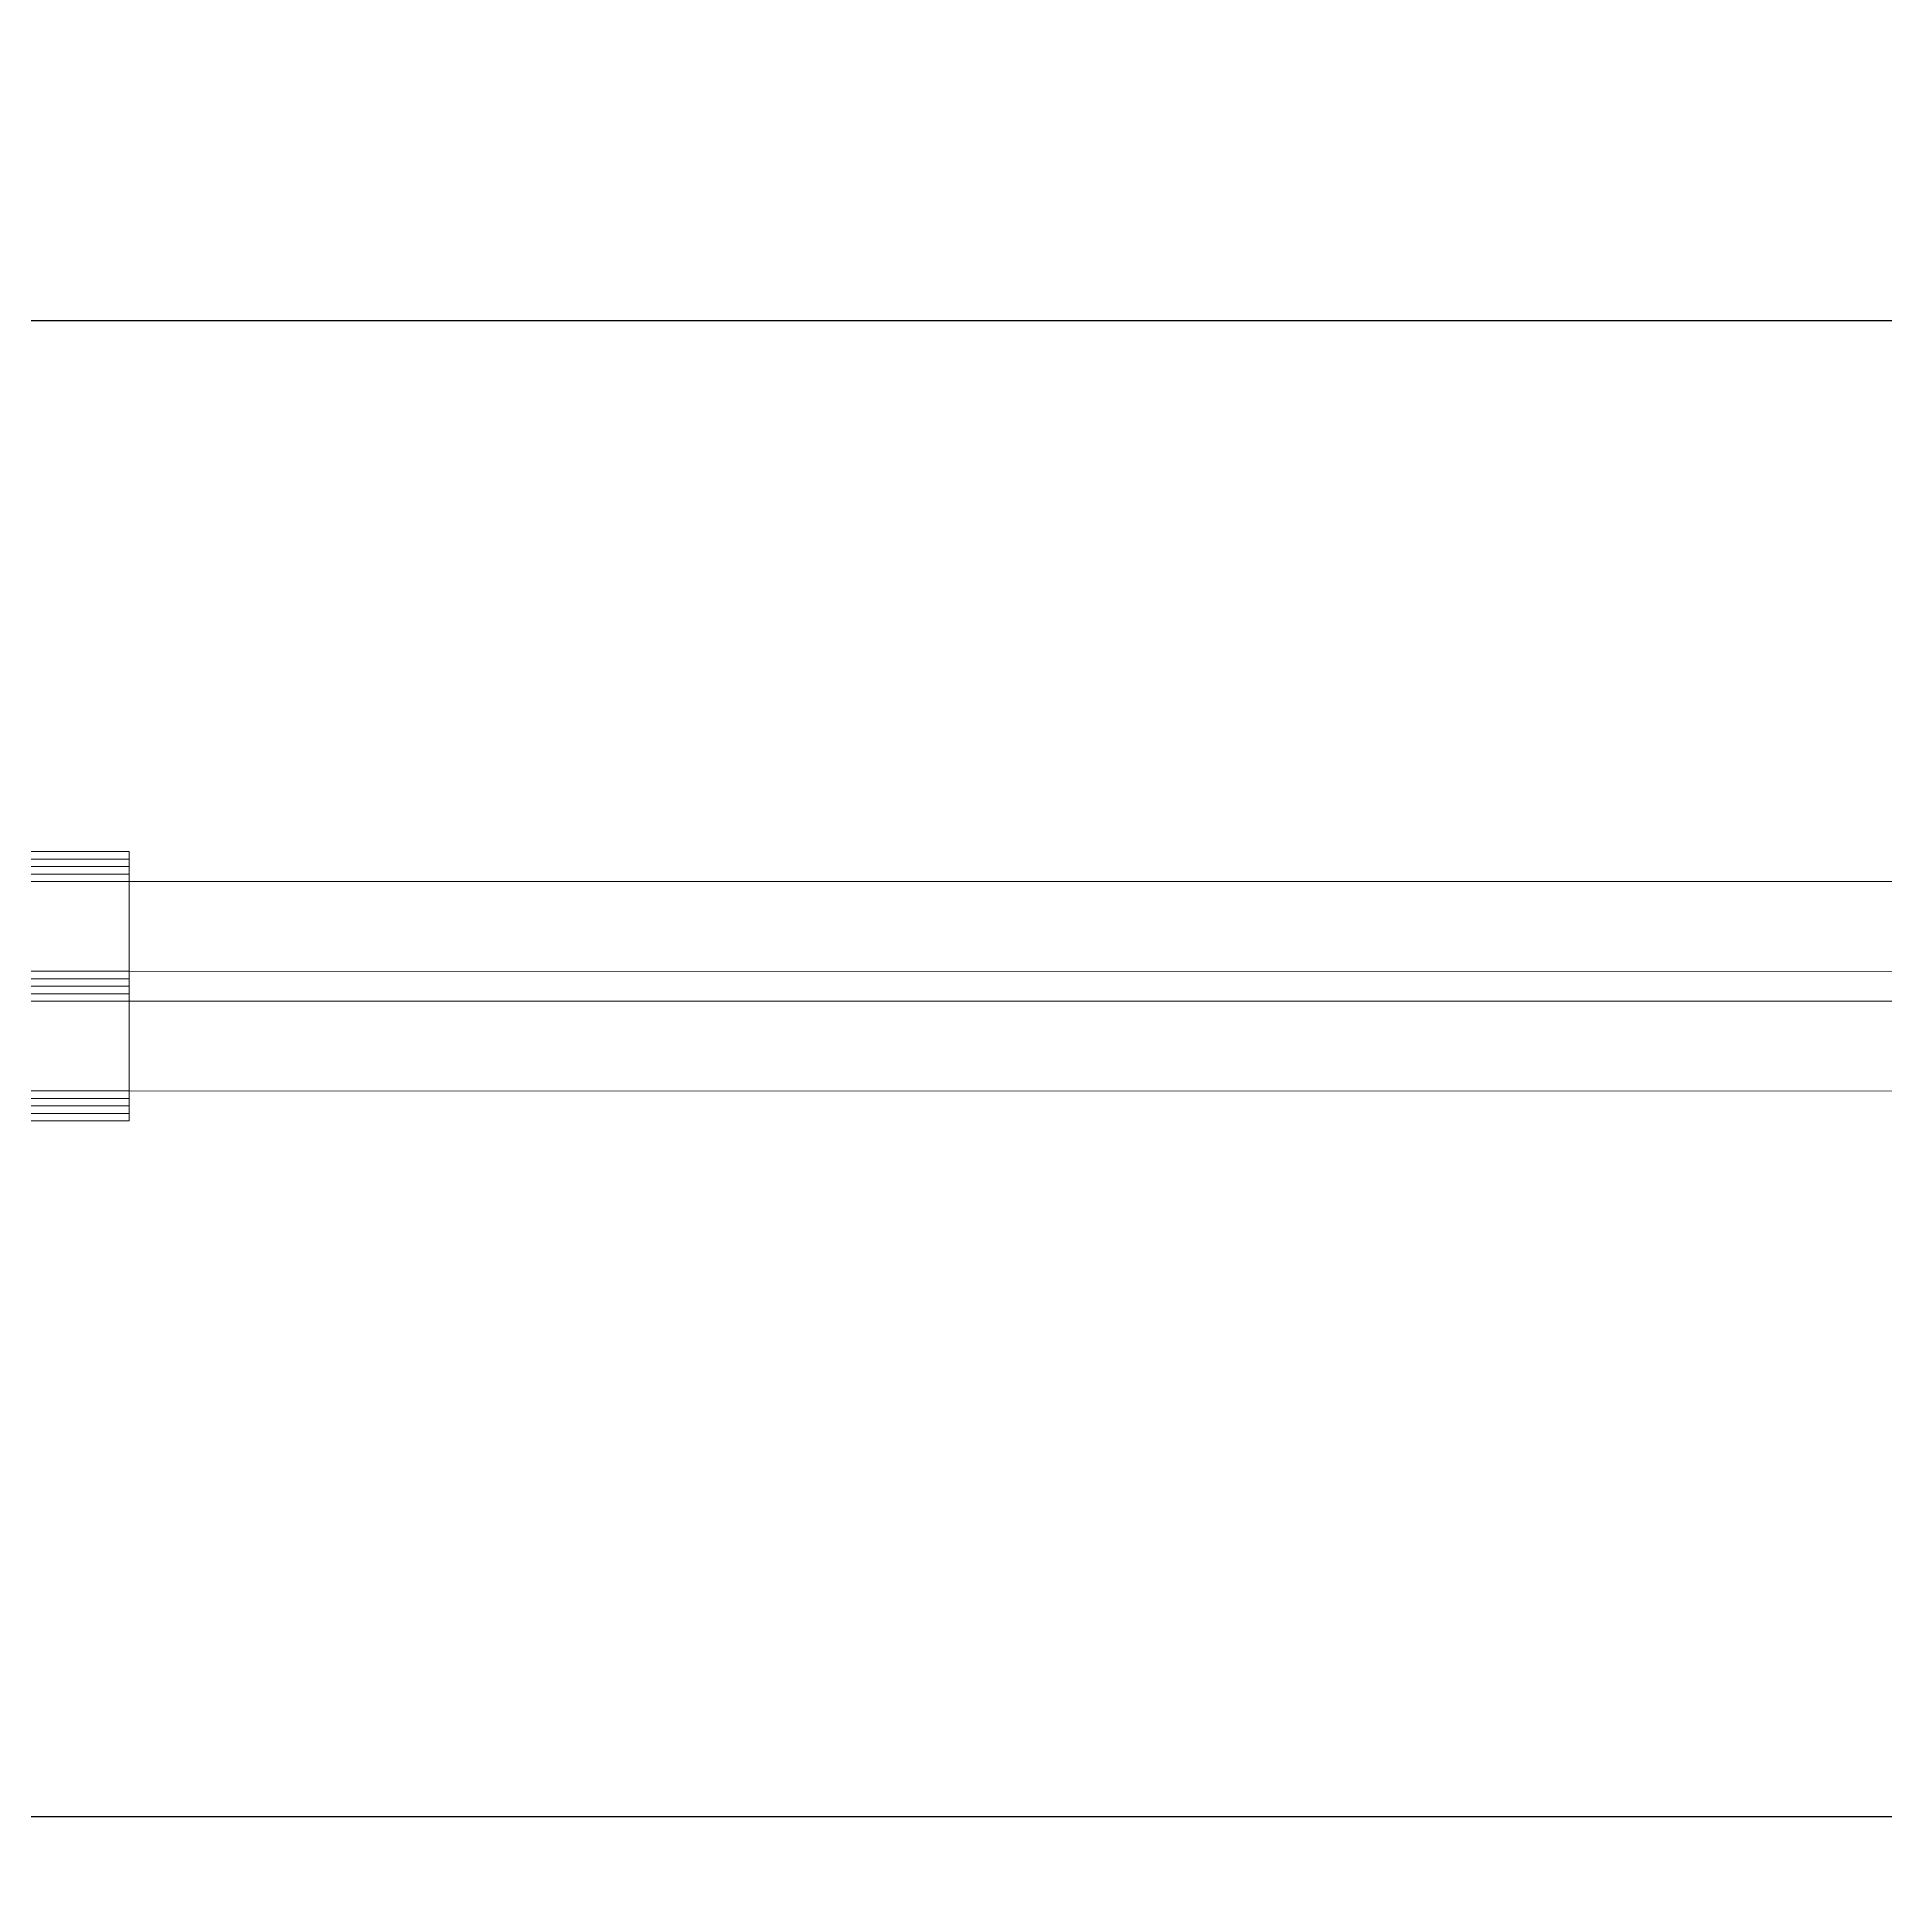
# Model space of a CAD drawing. Header units: millimetres. Extents: x 2258 to 5600, y 711 to 2563.
# Drawn here: x 2608.66 to 2618.21, y 2003.53 to 2013.13 of the extents above; entities that cross this region are included whole.
import ezdxf

# ---------------------------------------------------------------- set-up
doc = ezdxf.new("R2010")
doc.units = ezdxf.units.MM
for name, color, linetype, lineweight in [('HAT', 8, 'Continuous', 18), ('PQI-A-IN-ELEV', 245, 'Continuous', 9), ('PQI-A-IN-FURN', 39, 'Continuous', 13), ('PQI-A-WIN', 140, 'Continuous', 13)]:
    doc.layers.add(name, color=color, linetype=linetype, lineweight=lineweight)
doc.styles.get("Standard").update_dxf_attribs({"font": 'arial.ttf'})

# ---------------------------------------------------------------- blocks, each defined once
blk = doc.blocks.new('BASIS')
for q in [(0, 3), (3, 0)]:
    blk.add_line((0, 0), q)
blk.add_text('BASIS', height=0.6).set_placement((0.45, 1.17))
blk = doc.blocks.new('GLASDATABASE6')
for p, q in [((-35, 0), (-35, 60)), ((-34, 0), (-34, 60)), ((-33, 0), (-33, 60)), ((-19, 0), (-19, 60)), ((-18, 0), (-18, 60)), ((-17, 0), (-17, 60)), ((-3, 0), (-3, 60)), ((-2, 0), (-2, 60)), ((-1, 0), (-1, 60)), ((1, 0), (-37, -5)), ((1, -5), (-37, 0))]:
    blk.add_line(p, q)
for points in [[(-32, 0), (-32, 60), (-36, 60), (-36, 0)], [(-32, 13.2), (-26.12, 13.2), (-26, 13.1), (-25.88, 13.2), (-20, 13.2), (-20, 60), (-32, 60)], [(-16, 0), (-16, 60), (-20, 60), (-20, 0)], [(-16, 13.2), (-10.12, 13.2), (-10, 13.1), (-9.88, 13.2), (-4, 13.2), (-4, 60), (-16, 60)], [(0, 0), (0, 60), (-4, 60), (-4, 0)], [(-21.2, 12), (-21.2, 6.9), (-23.5, 4.6), (-28.5, 4.6), (-30.8, 6.9), (-30.8, 12)], [(-5.2, 12), (-5.2, 6.9), (-7.5, 4.6), (-12.5, 4.6), (-14.8, 6.9), (-14.8, 12)], [(-20, 6.4), (-23, 3.4), (-29, 3.4), (-32, 6.4), (-32, 0), (-20, 0)], [(-4, 6.4), (-7, 3.4), (-13, 3.4), (-16, 6.4), (-16, 0), (-4, 0)], [(1, 0), (1, -5), (-37, -5), (-37, 0)], [(0, 0), (0, 0)], [(0, 0), (0, 0)]]:
    blk.add_lwpolyline(points, close=True)
blk.add_blockref('BASIS', (5, -10))
blk = doc.blocks.new('w2')
at = {"ltscale": 1000}
for p, q in [((-970.72, 3), (-1538, 3)), ((-970.72, -9), (-1538, -9)), ((-970.72, -13), (-1538, -13)), ((-970.72, -25), (-1538, -25))]:
    blk.add_line(p, q, dxfattribs=at)
at = {"layer": 'PQI-A-IN-ELEV', "ltscale": 1000}
for p, q in [((-1700, 100), (0, 100)), ((-1700, -100), (0, -100))]:
    blk.add_line(p, q, dxfattribs=at)
at = {"ltscale": 1000, "rotation": 89.99999999996041}
blk.add_blockref('GLASDATABASE6', (-910.72, 7), dxfattribs=at)

msp = doc.modelspace()

# ---------------------------------------------------------------- linework, layer by layer
at = {"layer": 'HAT', "color": 18, "lineweight": 30, "true_color": 0x000000}
msp.add_line((2666.3282, 2011.6641), (2556.2129, 2011.6648), dxfattribs=at)
at = {"layer": 'PQI-A-IN-FURN'}
msp.add_lwpolyline([(2572.6124, 2401.0673), (2535.3552, 2356.3542), (2535.3552, 2285.5703), (2551.0016, 2285.5691), (2550.9624, 2254.079), (2451.804, 2254.079), (2451.804, 2191.3026), (2397.824, 2191.3026), (2397.824, 2003.937), (2412.1825, 2003.937), (2412.1825, 1936.3574), (2519.3862, 1936.3574), (2519.3873, 2003.9367), (2687.3922, 2003.9367)], dxfattribs=at)

# ---------------------------------------------------------------- block references
at = {"layer": 'PQI-A-WIN', "ltscale": 1000, "xscale": 0.03863196438221001, "yscale": 0.03863196438221001, "zscale": 0.03863196438221001, "rotation": 179.997245771198}
msp.add_blockref('w2', (2571.6316, 2007.8033), dxfattribs=at)

doc.saveas('drawing.dxf')
